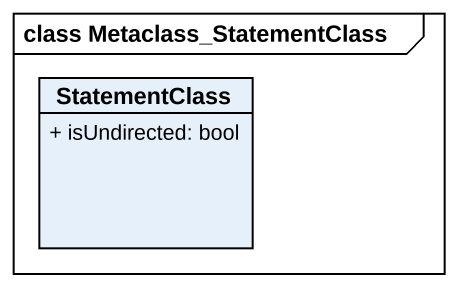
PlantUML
@startuml
mainframe class Metaclass_StatementClass
hide circle
hide empty members
skinparam classAttributeIconSize 0
class StatementClass {
  + isUndirected: bool
}
@enduml
